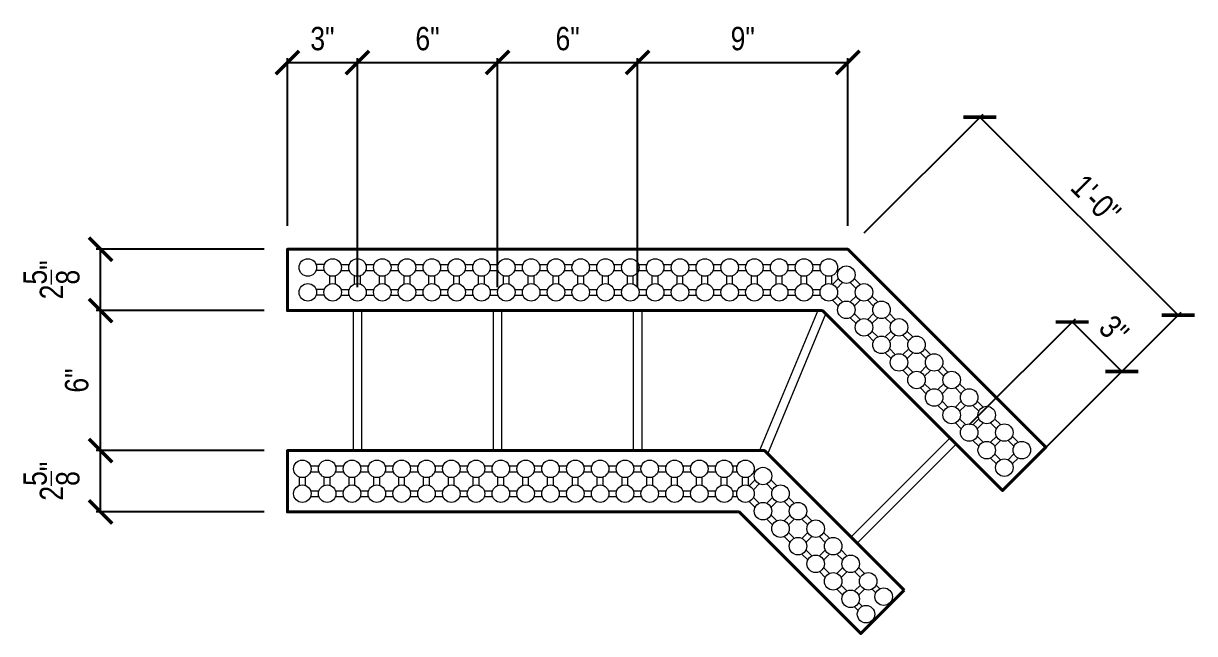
# Model space of a CAD drawing. Header units: inches. Extents: x 15.1 to 75.5, y 8 to 75.1.
# Drawn here: x 17.2 to 67.4, y 48.9 to 75.1 of the extents above; entities that cross this region are included whole.
import ezdxf

# ---------------------------------------------------------------- set-up
doc = ezdxf.new("R2010")
doc.units = ezdxf.units.IN
doc.header["$MEASUREMENT"] = 0
doc.layers.get('Defpoints').update_dxf_attribs({"color": 252})
for name, color, linetype, lineweight in [('1GB fine', 251, 'Continuous', 9), ('2GB med', 7, 'Continuous', 20), ('3GB heavy', 1, 'Continuous', 40), ('DIM', 3, 'Continuous', 13), ('GB Dim', 3, 'Continuous', 13)]:
    doc.layers.add(name, color=color, linetype=linetype, lineweight=lineweight)
doc.styles.add('ARCTEXT', font='arctext.shx', dxfattribs={"width": 0.85})
doc.dimstyles.new('ARCTEXT 1-1', dxfattribs={"dimscale": 0, "dimtxt": 1, "dimasz": 1, "dimexe": 0.1875, "dimexo": 1, "dimgap": 0.5, "dimtad": 1, "dimdec": 4, "dimzin": 3, "dimdsep": 46, "dimlunit": 4, "dimtxsty": 'ARCTEXT', "dimblk": 'ARCHTICK', "dimcen": 1, "dimclrd": 256, "dimclre": 256, "dimclrt": 256, "dimadec": 0, "dimazin": 0, "dimtfac": 1, "dimtdec": 4, "dimtofl": 0, "dimtmove": 2, "dimatfit": 3, "dimldrblk": 'arrow', "dimfxl": 0, "dimtolj": 1, "dimtzin": 0, "dimarcsym": 0})

# ---------------------------------------------------------------- blocks, each defined once
blk = doc.blocks.new('_ArchTick')
at = {"color": 0, "linetype": 'ByBlock', "const_width": 0.15}
blk.add_lwpolyline([(-0.5, -0.5), (0.5, 0.5)], dxfattribs=at)
blk = doc.blocks.new('*D31')
at = {"layer": 'Defpoints', "color": 0}
for p in [(31.541, 73.399), (28.541, 65.399), (31.541, 62.774)]:
    blk.add_point(p, dxfattribs=at)
at = {"layer": 'GB Dim', "lineweight": -2}
for p, q in [((28.541, 66.399), (28.541, 73.587)), ((28.541, 73.399), (31.541, 73.399)), ((31.541, 63.774), (31.541, 73.587))]:
    blk.add_line(p, q, dxfattribs=at)
at = {"layer": 'GB Dim', "lineweight": -2, "rotation": 180}
blk.add_blockref('_ArchTick', (28.541, 73.399), dxfattribs=at)
at = {"layer": 'GB Dim', "lineweight": -2}
blk.add_blockref('_ArchTick', (31.541, 73.399), dxfattribs=at)
at = {"layer": 'GB Dim', "insert": (30.041, 74.416), "char_height": 1, "attachment_point": 5, "style": 'ARCTEXT'}
blk.add_mtext('\\A1;3"', dxfattribs=at)
blk = doc.blocks.new('arrow')
at = {"layer": 'DIM'}
blk.add_hatch(color=253, dxfattribs=at).paths.add_polyline_path([(-2, 0.5), (-2, -0.5), (0, 0)])
at = {"layer": 'DIM', "lineweight": 9}
for points in [[(-2, 0.983), (-2, 0.5), (-2.469, 0.617)], [(0.374, 0.094), (0, 0)], [(0.374, -0.094), (0, 0)], [(-2, -0.983), (-2, -0.5), (-2.469, -0.617)]]:
    blk.add_lwpolyline(points, dxfattribs=at)
at = {"layer": 'DIM', "lineweight": 15}
blk.add_lwpolyline([(0, 0), (-2, -0.5), (-2, 0.5), (0, 0)], dxfattribs=at)
blk = doc.blocks.new('*D32')
at = {"layer": 'Defpoints', "color": 0}
for p in [(37.541, 73.399), (31.541, 62.774), (37.541, 62.774)]:
    blk.add_point(p, dxfattribs=at)
at = {"layer": 'GB Dim', "lineweight": -2}
for p, q in [((31.541, 63.774), (31.541, 73.587)), ((31.541, 73.399), (37.541, 73.399)), ((37.541, 63.774), (37.541, 73.587))]:
    blk.add_line(p, q, dxfattribs=at)
at = {"layer": 'GB Dim', "lineweight": -2, "rotation": 180}
blk.add_blockref('_ArchTick', (31.541, 73.399), dxfattribs=at)
at = {"layer": 'GB Dim', "lineweight": -2}
blk.add_blockref('_ArchTick', (37.541, 73.399), dxfattribs=at)
at = {"layer": 'GB Dim', "insert": (34.541, 74.416), "char_height": 1, "attachment_point": 5, "style": 'ARCTEXT'}
blk.add_mtext('\\A1;6"', dxfattribs=at)
blk = doc.blocks.new('*D33')
at = {"layer": 'Defpoints', "color": 0}
for p in [(43.541, 73.399), (37.541, 62.774), (43.541, 62.774)]:
    blk.add_point(p, dxfattribs=at)
at = {"layer": 'GB Dim', "lineweight": -2}
for p, q in [((37.541, 63.774), (37.541, 73.587)), ((37.541, 73.399), (43.541, 73.399)), ((43.541, 63.774), (43.541, 73.587))]:
    blk.add_line(p, q, dxfattribs=at)
at = {"layer": 'GB Dim', "lineweight": -2, "rotation": 180}
blk.add_blockref('_ArchTick', (37.541, 73.399), dxfattribs=at)
at = {"layer": 'GB Dim', "lineweight": -2}
blk.add_blockref('_ArchTick', (43.541, 73.399), dxfattribs=at)
at = {"layer": 'GB Dim', "insert": (40.541, 74.416), "char_height": 1, "attachment_point": 5, "style": 'ARCTEXT'}
blk.add_mtext('\\A1;6"', dxfattribs=at)
blk = doc.blocks.new('*D34')
at = {"layer": 'Defpoints', "color": 0}
for p in [(58.198, 71.056), (52.541, 65.399), (61.027, 56.914)]:
    blk.add_point(p, dxfattribs=at)
at = {"layer": 'GB Dim', "lineweight": -2}
for p, q in [((53.248, 66.106), (58.331, 71.189)), ((66.684, 62.571), (58.198, 71.056)), ((61.734, 57.621), (66.816, 62.703))]:
    blk.add_line(p, q, dxfattribs=at)
for p, rotation in [((58.198, 71.056), 134.9999999999984), ((66.684, 62.571), 314.9999999999984)]:
    blk.add_blockref('_ArchTick', p, dxfattribs=dict(at, rotation=rotation))
at = {"layer": 'GB Dim', "insert": (63.16, 67.533), "char_height": 1, "attachment_point": 5, "rotation": 315, "style": 'ARCTEXT'}
blk.add_mtext('\\A1;1\'-0"', dxfattribs=at)
blk = doc.blocks.new('*D35')
at = {"layer": 'Defpoints', "color": 0}
for p in [(52.541, 73.399), (52.541, 65.399), (43.541, 62.774)]:
    blk.add_point(p, dxfattribs=at)
at = {"layer": 'GB Dim', "lineweight": -2}
for p, q in [((43.541, 63.774), (43.541, 73.587)), ((43.541, 73.399), (52.541, 73.399)), ((52.541, 66.399), (52.541, 73.587))]:
    blk.add_line(p, q, dxfattribs=at)
at = {"layer": 'GB Dim', "lineweight": -2, "rotation": 180}
blk.add_blockref('_ArchTick', (43.541, 73.399), dxfattribs=at)
at = {"layer": 'GB Dim', "lineweight": -2}
blk.add_blockref('_ArchTick', (52.541, 73.399), dxfattribs=at)
at = {"layer": 'GB Dim', "insert": (48.041, 74.416), "char_height": 1, "attachment_point": 5, "style": 'ARCTEXT'}
blk.add_mtext('\\A1;9"', dxfattribs=at)
blk = doc.blocks.new('*D36')
at = {"layer": 'Defpoints', "color": 0}
for p in [(20.541, 56.774), (28.541, 56.774), (28.541, 54.149)]:
    blk.add_point(p, dxfattribs=at)
at = {"layer": 'GB Dim', "lineweight": -2}
for p, q in [((27.541, 56.774), (20.354, 56.774)), ((20.541, 54.149), (20.541, 56.774)), ((27.541, 54.149), (20.354, 54.149))]:
    blk.add_line(p, q, dxfattribs=at)
for p, rotation in [((20.541, 56.774), 90), ((20.541, 54.149), 270)]:
    blk.add_blockref('_ArchTick', p, dxfattribs=dict(at, rotation=rotation))
at = {"layer": 'GB Dim', "insert": (18.437, 55.462), "char_height": 1, "attachment_point": 5, "rotation": 90, "style": 'ARCTEXT'}
blk.add_mtext('\\A1;2{\\H1.000000x;\\S5/8;}"', dxfattribs=at)
blk = doc.blocks.new('*D37')
at = {"layer": 'Defpoints', "color": 0}
for p in [(20.541, 62.774), (28.541, 62.774), (28.541, 56.774)]:
    blk.add_point(p, dxfattribs=at)
at = {"layer": 'GB Dim', "lineweight": -2}
for p, q in [((27.541, 62.774), (20.354, 62.774)), ((20.541, 56.774), (20.541, 62.774)), ((27.541, 56.774), (20.354, 56.774))]:
    blk.add_line(p, q, dxfattribs=at)
for p, rotation in [((20.541, 62.774), 90), ((20.541, 56.774), 270)]:
    blk.add_blockref('_ArchTick', p, dxfattribs=dict(at, rotation=rotation))
at = {"layer": 'GB Dim', "insert": (19.524, 59.774), "char_height": 1, "attachment_point": 5, "rotation": 90, "style": 'ARCTEXT'}
blk.add_mtext('\\A1;6"', dxfattribs=at)
blk = doc.blocks.new('*D38')
at = {"layer": 'Defpoints', "color": 0}
for p in [(20.541, 65.399), (28.541, 65.399), (28.541, 62.774)]:
    blk.add_point(p, dxfattribs=at)
at = {"layer": 'GB Dim', "lineweight": -2}
for p, q in [((27.541, 65.399), (20.354, 65.399)), ((20.541, 62.774), (20.541, 65.399)), ((27.541, 62.774), (20.354, 62.774))]:
    blk.add_line(p, q, dxfattribs=at)
for p, rotation in [((20.541, 65.399), 90), ((20.541, 62.774), 270)]:
    blk.add_blockref('_ArchTick', p, dxfattribs=dict(at, rotation=rotation))
at = {"layer": 'GB Dim', "insert": (18.437, 64.087), "char_height": 1, "attachment_point": 5, "rotation": 90, "style": 'ARCTEXT'}
blk.add_mtext('\\A1;2{\\H1.000000x;\\S5/8;}"', dxfattribs=at)
blk = doc.blocks.new('*D39')
at = {"layer": 'Defpoints', "color": 0}
for p in [(62.154, 62.283), (57.049, 57.179), (59.171, 55.058)]:
    blk.add_point(p, dxfattribs=at)
at = {"layer": 'GB Dim', "lineweight": -2}
for p, q in [((57.756, 57.886), (62.286, 62.416)), ((64.275, 60.162), (62.154, 62.283)), ((59.878, 55.765), (64.408, 60.295))]:
    blk.add_line(p, q, dxfattribs=at)
for p, rotation in [((62.154, 62.283), 135.0000000000122), ((64.275, 60.162), 315.0000000000122)]:
    blk.add_blockref('_ArchTick', p, dxfattribs=dict(at, rotation=rotation))
at = {"layer": 'GB Dim', "insert": (63.934, 61.942), "char_height": 1, "attachment_point": 5, "rotation": 315, "style": 'ARCTEXT'}
blk.add_mtext('\\A1;3"', dxfattribs=at)

msp = doc.modelspace()

# ---------------------------------------------------------------- linework, layer by layer
at = {"layer": '1GB fine'}
for p, q in [((30.12508, 64.74209), (29.7702, 64.74209)), ((30.8327, 64.74209), (31.18758, 64.74209)), ((31.8952, 64.74209), (32.25008, 64.74209)), ((32.9577, 64.74209), (33.31258, 64.74209)), ((34.0202, 64.74209), (34.37508, 64.74209)), ((35.0827, 64.74209), (35.43758, 64.74209)), ((36.1452, 64.74209), (36.50008, 64.74209)), ((37.2077, 64.74209), (37.56258, 64.74209)), ((38.2702, 64.74209), (38.62508, 64.74209)), ((39.3327, 64.74209), (39.68758, 64.74209)), ((40.3952, 64.74209), (40.75008, 64.74209)), ((41.4577, 64.74209), (41.81258, 64.74209)), ((42.5202, 64.74209), (42.87508, 64.74209)), ((43.5827, 64.74209), (43.93758, 64.74209)), ((44.6452, 64.74209), (45.00008, 64.74209)), ((45.7077, 64.74209), (46.06258, 64.74209)), ((46.7702, 64.74209), (47.12508, 64.74209)), ((47.8327, 64.74209), (48.18758, 64.74209)), ((48.8952, 64.74209), (49.25008, 64.74209)), ((49.9577, 64.74209), (50.31258, 64.74209)), ((51.0202, 64.74209), (51.37508, 64.74209)), ((30.12585, 64.49136), (29.76942, 64.49136)), ((30.35462, 63.90913), (30.35462, 64.26401)), ((30.60535, 63.90835), (30.60535, 64.26478)), ((30.83192, 64.49136), (31.18835, 64.49136)), ((31.41712, 63.90913), (31.41712, 64.26401)), ((31.66785, 63.90835), (31.66785, 64.26478)), ((31.89442, 64.49136), (32.25085, 64.49136)), ((32.47962, 63.90913), (32.47962, 64.26401)), ((32.73035, 63.90835), (32.73035, 64.26478)), ((32.95692, 64.49136), (33.31335, 64.49136)), ((33.54212, 63.90913), (33.54212, 64.26401)), ((33.79285, 63.90835), (33.79285, 64.26478)), ((34.01942, 64.49136), (34.37585, 64.49136)), ((34.60462, 63.90913), (34.60462, 64.26401)), ((34.85535, 63.90835), (34.85535, 64.26478)), ((35.08192, 64.49136), (35.43835, 64.49136)), ((35.66712, 63.90913), (35.66712, 64.26401)), ((35.91785, 63.90835), (35.91785, 64.26478)), ((36.14442, 64.49136), (36.50085, 64.49136)), ((36.72962, 63.90913), (36.72962, 64.26401)), ((36.98035, 63.90835), (36.98035, 64.26478)), ((37.20692, 64.49136), (37.56335, 64.49136)), ((37.79212, 63.90913), (37.79212, 64.26401)), ((38.04285, 63.90835), (38.04285, 64.26478)), ((38.26942, 64.49136), (38.62585, 64.49136)), ((38.85462, 63.90913), (38.85462, 64.26401)), ((39.10535, 63.90835), (39.10535, 64.26478)), ((39.33192, 64.49136), (39.68835, 64.49136)), ((39.91712, 63.90913), (39.91712, 64.26401)), ((40.16785, 63.90835), (40.16785, 64.26478)), ((40.39442, 64.49136), (40.75085, 64.49136)), ((40.97962, 63.90913), (40.97962, 64.26401)), ((41.23035, 63.90835), (41.23035, 64.26478)), ((41.45692, 64.49136), (41.81335, 64.49136)), ((42.04212, 63.90913), (42.04212, 64.26401)), ((42.29285, 63.90835), (42.29285, 64.26478)), ((42.51942, 64.49136), (42.87585, 64.49136)), ((43.10462, 63.90913), (43.10462, 64.26401)), ((43.35535, 63.90835), (43.35535, 64.26478)), ((43.58192, 64.49136), (43.93835, 64.49136)), ((44.16712, 63.90913), (44.16712, 64.26401)), ((44.41785, 63.90835), (44.41785, 64.26478)), ((44.64442, 64.49136), (45.00085, 64.49136)), ((45.22962, 63.90913), (45.22962, 64.26401)), ((45.48035, 63.90835), (45.48035, 64.26478)), ((45.70692, 64.49136), (46.06335, 64.49136)), ((46.29212, 63.90913), (46.29212, 64.26401)), ((46.54285, 63.90835), (46.54285, 64.26478)), ((46.76942, 64.49136), (47.12585, 64.49136)), ((47.35462, 63.90913), (47.35462, 64.26401)), ((47.60535, 63.90835), (47.60535, 64.26478)), ((47.83192, 64.49136), (48.18835, 64.49136)), ((48.41712, 63.90913), (48.41712, 64.26401)), ((48.66785, 63.90835), (48.66785, 64.26478)), ((48.89442, 64.49136), (49.25085, 64.49136)), ((49.47962, 63.90913), (49.47962, 64.26401)), ((49.73035, 63.90835), (49.73035, 64.26478)), ((49.95692, 64.49136), (50.31335, 64.49136)), ((50.54212, 63.90913), (50.54212, 64.26401)), ((50.79285, 63.90835), (50.79285, 64.26478)), ((51.01942, 64.49136), (51.37585, 64.49136)), ((51.60462, 63.90913), (51.60462, 64.26401)), ((51.85535, 63.90835), (51.85535, 64.26478)), ((51.8912, 63.89337), (52.14213, 64.14431)), ((52.06794, 63.71553), (52.31998, 63.96756)), ((52.89343, 63.71763), (52.6425, 63.96856)), ((53.07128, 63.89437), (52.81924, 64.14641)), ((30.12585, 63.42886), (29.76942, 63.42886)), ((30.12508, 63.67959), (29.7702, 63.67959)), ((30.83192, 63.42886), (31.18835, 63.42886)), ((30.8327, 63.67959), (31.18758, 63.67959)), ((31.89442, 63.42886), (32.25085, 63.42886)), ((31.8952, 63.67959), (32.25008, 63.67959)), ((32.95692, 63.42886), (33.31335, 63.42886)), ((32.9577, 63.67959), (33.31258, 63.67959)), ((34.01942, 63.42886), (34.37585, 63.42886)), ((34.0202, 63.67959), (34.37508, 63.67959)), ((35.08192, 63.42886), (35.43835, 63.42886)), ((35.0827, 63.67959), (35.43758, 63.67959)), ((36.14442, 63.42886), (36.50085, 63.42886)), ((36.1452, 63.67959), (36.50008, 63.67959)), ((37.20692, 63.42886), (37.56335, 63.42886)), ((37.2077, 63.67959), (37.56258, 63.67959)), ((38.26942, 63.42886), (38.62585, 63.42886)), ((38.2702, 63.67959), (38.62508, 63.67959)), ((39.33192, 63.42886), (39.68835, 63.42886)), ((39.3327, 63.67959), (39.68758, 63.67959)), ((40.39442, 63.42886), (40.75085, 63.42886)), ((40.3952, 63.67959), (40.75008, 63.67959)), ((41.45692, 63.42886), (41.81335, 63.42886)), ((41.4577, 63.67959), (41.81258, 63.67959)), ((42.51942, 63.42886), (42.87585, 63.42886)), ((42.5202, 63.67959), (42.87508, 63.67959)), ((43.58192, 63.42886), (43.93835, 63.42886)), ((43.5827, 63.67959), (43.93758, 63.67959)), ((44.64442, 63.42886), (45.00085, 63.42886)), ((44.6452, 63.67959), (45.00008, 63.67959)), ((45.70692, 63.42886), (46.06335, 63.42886)), ((45.7077, 63.67959), (46.06258, 63.67959)), ((46.76942, 63.42886), (47.12585, 63.42886)), ((46.7702, 63.67959), (47.12508, 63.67959)), ((47.83192, 63.42886), (48.18835, 63.42886)), ((47.8327, 63.67959), (48.18758, 63.67959)), ((48.89442, 63.42886), (49.25085, 63.42886)), ((48.8952, 63.67959), (49.25008, 63.67959)), ((49.95692, 63.42886), (50.31335, 63.42886)), ((49.9577, 63.67959), (50.31258, 63.67959)), ((51.01942, 63.42886), (51.37585, 63.42886)), ((51.0202, 63.67959), (51.37508, 63.67959)), ((52.14213, 62.96633), (51.8912, 63.21726)), ((52.31998, 63.14307), (52.06794, 63.3951)), ((52.6425, 63.14207), (52.89344, 63.39301)), ((52.81924, 62.96423), (53.07128, 63.21626)), ((53.64474, 62.96633), (53.3938, 63.21726)), ((53.82258, 63.14307), (53.57054, 63.3951)), ((52.89343, 62.21502), (52.6425, 62.46596)), ((53.07128, 62.39177), (52.81924, 62.6438)), ((53.3938, 62.39077), (53.64474, 62.64171)), ((53.57054, 62.21293), (53.82258, 62.46496)), ((54.39604, 62.21502), (54.1451, 62.46596)), ((54.57388, 62.39177), (54.32184, 62.6438)), ((53.64474, 61.46372), (53.3938, 61.71466)), ((53.82258, 61.64047), (53.57054, 61.8925)), ((54.1451, 61.63947), (54.39604, 61.89041)), ((54.32184, 61.46163), (54.57388, 61.71366)), ((55.14734, 61.46372), (54.8964, 61.71466)), ((55.32518, 61.64047), (55.07314, 61.8925)), ((54.39604, 60.71242), (54.1451, 60.96336)), ((54.57388, 60.88917), (54.32184, 61.1412)), ((54.8964, 60.88817), (55.14734, 61.1391)), ((55.07314, 60.71033), (55.32518, 60.96236)), ((55.89864, 60.71242), (55.6477, 60.96336)), ((56.07648, 60.88917), (55.82444, 61.1412)), ((55.14734, 59.96112), (54.8964, 60.21206)), ((55.32518, 60.13787), (55.07314, 60.3899)), ((55.6477, 60.13687), (55.89864, 60.3878)), ((55.82445, 59.95902), (56.07648, 60.21106)), ((56.64994, 59.96112), (56.399, 60.21206)), ((56.82778, 60.13787), (56.57575, 60.3899)), ((55.89864, 59.20982), (55.6477, 59.46076)), ((56.07648, 59.38656), (55.82444, 59.6386)), ((56.399, 59.38557), (56.64994, 59.6365)), ((56.57575, 59.20772), (56.82778, 59.45976)), ((57.40124, 59.20982), (57.1503, 59.46076)), ((57.57908, 59.38656), (57.32705, 59.6386)), ((56.64994, 58.45852), (56.399, 58.70946)), ((56.82778, 58.63526), (56.57575, 58.8873)), ((57.1503, 58.63426), (57.40124, 58.8852)), ((57.32705, 58.45642), (57.57908, 58.70846)), ((58.15254, 58.45852), (57.9016, 58.70946)), ((58.33038, 58.63526), (58.07835, 58.8873)), ((57.40124, 57.70722), (57.1503, 57.95816)), ((57.57908, 57.88396), (57.32705, 58.136)), ((57.9016, 57.88296), (58.15254, 58.1339)), ((58.07835, 57.70512), (58.33038, 57.95716)), ((58.90384, 57.70722), (58.6529, 57.95816)), ((59.08168, 57.88396), (58.82965, 58.136)), ((58.15254, 56.95592), (57.9016, 57.20686)), ((58.33038, 57.13266), (58.07835, 57.3847)), ((58.65291, 57.13166), (58.90384, 57.3826)), ((58.82965, 56.95382), (59.08169, 57.20586)), ((59.65514, 56.95592), (59.40421, 57.20686)), ((59.83298, 57.13266), (59.58095, 57.3847)), ((58.90384, 56.20462), (58.6529, 56.45555)), ((59.08168, 56.38136), (58.82965, 56.6334)), ((59.40421, 56.38036), (59.65514, 56.6313)), ((59.58095, 56.20252), (59.83299, 56.45456)), ((29.53716, 55.86636), (29.8936, 55.86636)), ((29.53794, 56.11709), (29.89282, 56.11709)), ((30.59966, 55.86636), (30.9561, 55.86636)), ((30.60044, 56.11709), (30.95532, 56.11709)), ((31.66216, 55.86636), (32.0186, 55.86636)), ((31.66294, 56.11709), (32.01782, 56.11709)), ((32.72466, 55.86636), (33.0811, 55.86636)), ((32.72544, 56.11709), (33.08032, 56.11709)), ((33.78716, 55.86636), (34.1436, 55.86636)), ((33.78794, 56.11709), (34.14282, 56.11709)), ((34.84966, 55.86636), (35.2061, 55.86636)), ((34.85044, 56.11709), (35.20532, 56.11709)), ((35.91216, 55.86636), (36.2686, 55.86636)), ((35.91294, 56.11709), (36.26782, 56.11709)), ((36.97466, 55.86636), (37.3311, 55.86636)), ((36.97544, 56.11709), (37.33032, 56.11709)), ((38.03716, 55.86636), (38.3936, 55.86636)), ((38.03794, 56.11709), (38.39282, 56.11709)), ((39.09966, 55.86636), (39.4561, 55.86636)), ((39.10044, 56.11709), (39.45532, 56.11709)), ((40.16216, 55.86636), (40.5186, 55.86636)), ((40.16294, 56.11709), (40.51782, 56.11709)), ((41.22466, 55.86636), (41.5811, 55.86636)), ((41.22544, 56.11709), (41.58032, 56.11709)), ((42.28716, 55.86636), (42.6436, 55.86636)), ((42.28794, 56.11709), (42.64282, 56.11709)), ((43.34966, 55.86636), (43.7061, 55.86636)), ((43.35044, 56.11709), (43.70532, 56.11709)), ((44.41216, 55.86636), (44.7686, 55.86636)), ((44.41294, 56.11709), (44.76782, 56.11709)), ((45.47466, 55.86636), (45.8311, 55.86636)), ((45.47544, 56.11709), (45.83032, 56.11709)), ((46.53716, 55.86636), (46.8936, 55.86636)), ((46.53794, 56.11709), (46.89282, 56.11709)), ((47.59966, 55.86636), (47.80326, 55.86636)), ((47.60044, 56.11709), (47.80248, 56.11709)), ((29.05986, 55.28413), (29.05986, 55.63901)), ((29.31059, 55.28335), (29.31059, 55.63978)), ((30.12236, 55.28413), (30.12236, 55.63901)), ((30.37309, 55.28335), (30.37309, 55.63978)), ((31.18486, 55.28413), (31.18486, 55.63901)), ((31.43559, 55.28335), (31.43559, 55.63978)), ((32.24736, 55.28413), (32.24736, 55.63901)), ((32.49809, 55.28335), (32.49809, 55.63978)), ((33.30986, 55.28413), (33.30986, 55.63901)), ((33.56059, 55.28335), (33.56059, 55.63978)), ((34.37236, 55.28413), (34.37236, 55.63901)), ((34.62309, 55.28335), (34.62309, 55.63978)), ((35.43486, 55.28413), (35.43486, 55.63901)), ((35.68559, 55.28335), (35.68559, 55.63978)), ((36.49736, 55.28413), (36.49736, 55.63901)), ((36.74809, 55.28335), (36.74809, 55.63978)), ((37.55986, 55.28413), (37.55986, 55.63901)), ((37.81059, 55.28335), (37.81059, 55.63978)), ((38.62236, 55.28413), (38.62236, 55.63901)), ((38.87309, 55.28335), (38.87309, 55.63978)), ((39.68486, 55.28413), (39.68486, 55.63901)), ((39.93559, 55.28335), (39.93559, 55.63978)), ((40.74736, 55.28413), (40.74736, 55.63901)), ((40.99809, 55.28335), (40.99809, 55.63978)), ((41.80986, 55.28413), (41.80986, 55.63901)), ((42.06059, 55.28335), (42.06059, 55.63978)), ((42.87236, 55.28413), (42.87236, 55.63901)), ((43.12309, 55.28335), (43.12309, 55.63978)), ((43.93486, 55.28413), (43.93486, 55.63901)), ((44.18559, 55.28335), (44.18559, 55.63978)), ((44.99736, 55.28413), (44.99736, 55.63901)), ((45.24809, 55.28335), (45.24809, 55.63978)), ((46.05986, 55.28413), (46.05986, 55.63901)), ((46.31059, 55.28335), (46.31059, 55.63978)), ((47.12236, 55.28413), (47.12236, 55.63901)), ((47.37309, 55.28335), (47.37309, 55.63978)), ((48.03202, 55.28413), (48.03202, 55.63901)), ((48.28275, 55.28335), (48.28275, 55.63978)), ((48.31861, 55.26837), (48.56954, 55.51931)), ((48.49535, 55.09053), (48.74738, 55.34256)), ((49.32084, 55.09263), (49.0699, 55.34356)), ((49.49868, 55.26937), (49.24665, 55.52141)), ((29.53716, 54.80386), (29.8936, 54.80386)), ((29.53794, 55.05459), (29.89282, 55.05459)), ((30.59966, 54.80386), (30.9561, 54.80386)), ((30.60044, 55.05459), (30.95532, 55.05459)), ((31.66216, 54.80386), (32.0186, 54.80386)), ((31.66294, 55.05459), (32.01782, 55.05459)), ((32.72466, 54.80386), (33.0811, 54.80386)), ((32.72544, 55.05459), (33.08032, 55.05459)), ((33.78716, 54.80386), (34.1436, 54.80386)), ((33.78794, 55.05459), (34.14282, 55.05459)), ((34.84966, 54.80386), (35.2061, 54.80386)), ((34.85044, 55.05459), (35.20532, 55.05459)), ((35.91216, 54.80386), (36.2686, 54.80386)), ((35.91294, 55.05459), (36.26782, 55.05459)), ((36.97466, 54.80386), (37.3311, 54.80386)), ((36.97544, 55.05459), (37.33032, 55.05459)), ((38.03716, 54.80386), (38.3936, 54.80386)), ((38.03794, 55.05459), (38.39282, 55.05459)), ((39.09966, 54.80386), (39.4561, 54.80386)), ((39.10044, 55.05459), (39.45532, 55.05459)), ((40.16216, 54.80386), (40.5186, 54.80386)), ((40.16294, 55.05459), (40.51782, 55.05459)), ((41.22466, 54.80386), (41.5811, 54.80386)), ((41.22544, 55.05459), (41.58032, 55.05459)), ((42.28716, 54.80386), (42.6436, 54.80386)), ((42.28794, 55.05459), (42.64282, 55.05459)), ((43.34966, 54.80386), (43.7061, 54.80386)), ((43.35044, 55.05459), (43.70532, 55.05459)), ((44.41216, 54.80386), (44.7686, 54.80386)), ((44.41294, 55.05459), (44.76782, 55.05459)), ((45.47466, 54.80386), (45.8311, 54.80386)), ((45.47544, 55.05459), (45.83032, 55.05459)), ((46.53716, 54.80386), (46.8936, 54.80386)), ((46.53794, 55.05459), (46.89282, 55.05459)), ((47.59966, 54.80386), (47.80326, 54.80386)), ((47.60044, 55.05459), (47.80248, 55.05459)), ((48.74738, 54.51807), (48.49535, 54.7701)), ((49.06991, 54.51707), (49.32084, 54.76801)), ((50.24999, 54.51807), (49.99795, 54.7701)), ((48.56954, 54.34133), (48.3186, 54.59226)), ((49.24665, 54.33923), (49.49869, 54.59126)), ((50.07214, 54.34133), (49.82121, 54.59226)), ((49.32084, 53.59002), (49.0699, 53.84096)), ((49.49868, 53.76677), (49.24665, 54.0188)), ((49.82121, 53.76577), (50.07214, 54.01671)), ((49.99795, 53.58793), (50.24999, 53.83996)), ((50.82344, 53.59002), (50.57251, 53.84096)), ((51.00129, 53.76677), (50.74925, 54.0188)), ((50.24999, 53.01547), (49.99795, 53.2675)), ((50.57251, 53.01447), (50.82345, 53.26541)), ((51.75259, 53.01547), (51.50055, 53.2675)), ((50.07214, 52.83872), (49.82121, 53.08966)), ((50.74925, 52.83663), (51.00129, 53.08866)), ((51.57475, 52.83872), (51.32381, 53.08966)), ((50.82344, 52.08742), (50.57251, 52.33836)), ((51.00129, 52.26417), (50.74925, 52.5162)), ((51.32381, 52.26317), (51.57475, 52.5141)), ((51.50055, 52.08533), (51.75259, 52.33736)), ((52.32605, 52.08742), (52.07511, 52.33836)), ((52.50389, 52.26417), (52.25185, 52.5162)), ((51.75259, 51.51287), (51.50055, 51.7649)), ((52.07511, 51.51187), (52.32605, 51.7628)), ((53.25519, 51.51287), (53.00315, 51.7649)), ((51.57475, 51.33612), (51.32381, 51.58706)), ((52.25185, 51.33402), (52.50389, 51.58606)), ((53.07735, 51.33612), (52.82641, 51.58706)), ((52.32605, 50.58482), (52.07511, 50.83576)), ((52.50389, 50.76156), (52.25185, 51.0136)), ((52.82641, 50.76057), (53.07735, 51.0115)), ((53.00315, 50.58272), (53.25519, 50.83476)), ((53.73592, 50.67755), (53.57771, 50.83576)), ((53.91376, 50.85429), (53.75445, 51.0136)), ((53.16246, 50.10299), (53.00315, 50.2623)), ((52.98462, 49.92625), (52.82641, 50.08446))]:
    msp.add_line(p, q, dxfattribs=at)
for centre in [(29.41639, 64.61782), (30.47889, 64.61782), (31.54139, 64.61782), (32.60389, 64.61782), (33.66639, 64.61782), (34.72889, 64.61782), (35.79139, 64.61782), (36.85389, 64.61782), (37.91639, 64.61782), (38.97889, 64.61782), (40.04139, 64.61782), (41.10389, 64.61782), (42.16639, 64.61782), (43.22889, 64.61782), (44.29139, 64.61782), (45.35389, 64.61782), (46.41639, 64.61782), (47.47889, 64.61782), (48.54139, 64.61782), (49.60389, 64.61782), (50.66639, 64.61782), (51.72889, 64.61782), (52.48019, 64.30662), (29.41639, 63.55532), (30.47889, 63.55532), (31.54139, 63.55532), (32.60389, 63.55532), (33.66639, 63.55532), (34.72889, 63.55532), (35.79139, 63.55532), (36.85389, 63.55532), (37.91639, 63.55532), (38.97889, 63.55532), (40.04139, 63.55532), (41.10389, 63.55532), (42.16639, 63.55532), (43.22889, 63.55532), (44.29139, 63.55532), (45.35389, 63.55532), (46.41639, 63.55532), (47.47889, 63.55532), (48.54139, 63.55532), (49.60389, 63.55532), (50.66639, 63.55532), (51.72889, 63.55532), (53.23149, 63.55532), (52.48019, 62.80402), (53.98279, 62.80402), (53.23149, 62.05272), (54.73409, 62.05272), (53.98279, 61.30141), (55.48539, 61.30141), (55.48539, 61.30141), (54.73409, 60.55011), (56.23669, 60.55011), (55.48539, 59.79881), (56.98799, 59.79881), (56.23669, 59.04751), (57.73929, 59.04751), (56.98799, 58.29621), (58.4906, 58.29621), (58.4906, 58.29621), (57.73929, 57.54491), (59.2419, 57.54491), (58.4906, 56.79361), (59.9932, 56.79361), (29.18413, 55.99282), (30.24663, 55.99282), (31.30913, 55.99282), (32.37163, 55.99282), (33.43413, 55.99282), (34.49663, 55.99282), (35.55913, 55.99282), (36.62163, 55.99282), (37.68413, 55.99282), (38.74663, 55.99282), (39.80913, 55.99282), (40.87163, 55.99282), (41.93413, 55.99282), (42.99663, 55.99282), (44.05913, 55.99282), (45.12163, 55.99282), (46.18413, 55.99282), (47.24663, 55.99282), (48.1563, 55.99282), (59.2419, 56.04231), (48.9076, 55.68162), (29.18413, 54.93032), (30.24663, 54.93032), (31.30913, 54.93032), (32.37163, 54.93032), (33.43413, 54.93032), (34.49663, 54.93032), (35.55913, 54.93032), (36.62163, 54.93032), (37.68413, 54.93032), (38.74663, 54.93032), (39.80913, 54.93032), (40.87163, 54.93032), (41.93413, 54.93032), (42.99663, 54.93032), (44.05913, 54.93032), (45.12163, 54.93032), (46.18413, 54.93032), (47.24663, 54.93032), (48.1563, 54.93032), (49.6589, 54.93032), (48.9076, 54.17902), (50.4102, 54.17902), (49.6589, 53.42772), (51.1615, 53.42772), (50.4102, 52.67641), (51.9128, 52.67641), (51.9128, 52.67641), (51.1615, 51.92511), (52.6641, 51.92511), (51.9128, 51.17381), (53.4154, 51.17381), (52.6641, 50.42251), (54.07398, 50.51524), (53.32267, 49.76394)]:
    msp.add_circle(centre, 0.375, dxfattribs=at)
at = {"layer": '2GB med', "color": 6}
for points in [[(31.35389, 56.77407), (31.72889, 56.77407), (31.72889, 62.77407), (31.35389, 62.77407)], [(37.35389, 56.77407), (37.72889, 56.77407), (37.72889, 62.77407), (37.35389, 62.77407)], [(43.35389, 56.77407), (43.72889, 56.77407), (43.72889, 62.77407), (43.35389, 62.77407)], [(52.67397, 53.06889), (52.93913, 52.80373), (57.18178, 57.04637), (56.91661, 57.31153)]]:
    msp.add_lwpolyline(points, close=True, dxfattribs=at)
for points in [[(51.25113, 62.77407), (48.76585, 56.77407)], [(49.1123, 56.63056), (51.59758, 62.63056)]]:
    msp.add_lwpolyline(points, dxfattribs=at)
at = {"layer": '3GB heavy', "color": 1}
for points in [[(51.45408, 62.77407), (59.17051, 55.05763), (61.02667, 56.91379), (52.54139, 65.39907), (28.54139, 65.39907), (28.54139, 62.77407), (51.45408, 62.77407)], [(54.95255, 50.79031), (48.9688, 56.77407), (28.54139, 56.77407), (28.54139, 54.14907), (47.88148, 54.14907), (53.0964, 48.93415), (54.95255, 50.79031)]]:
    msp.add_lwpolyline(points, dxfattribs=at)

# ---------------------------------------------------------------- dimensions: what is measured, and where the dimension line sits
at = {"layer": 'GB Dim'}
for base, p1, p2, picture, middle in [((31.54139, 73.39907), (28.54139, 65.39907), (31.54139, 62.77407), '*D31', (30.04139, 74.41631)), ((37.54139, 73.39907), (31.54139, 62.77407), (37.54139, 62.77407), '*D32', (34.54139, 74.41631)), ((43.54139, 73.39907), (37.54139, 62.77407), (43.54139, 62.77407), '*D33', (40.54139, 74.41631)), ((52.54139, 73.39907), (43.54139, 62.77407), (52.54139, 65.39907), '*D35', (48.04139, 74.41631))]:
    dim = msp.add_linear_dim(base=base, p1=p1, p2=p2, dimstyle='ARCTEXT 1-1', override={"dimscale": 1}, dxfattribs=at)
    dim.commit()
    dim.dimension.update_dxf_attribs({"geometry": picture, "text_midpoint": middle})
for p1, p2, distance, picture, middle in [((61.02667, 56.91379), (52.54139, 65.39907), -8, '*D34', (63.16018, 67.53258)), ((59.17051, 55.05763), (57.04919, 57.17895), -7.21875, '*D39', (63.93358, 61.94202))]:
    dim = msp.add_aligned_dim(p1=p1, p2=p2, distance=distance, dimstyle='ARCTEXT 1-1', override={"dimscale": 1}, dxfattribs=at)
    dim.commit()
    dim.dimension.update_dxf_attribs({"geometry": picture, "text_midpoint": middle})
for base, p1, p2, picture, middle in [((20.54139, 65.39907), (28.54139, 62.77407), (28.54139, 65.39907), '*D38', (18.43722, 64.08657)), ((20.54139, 62.77407), (28.54139, 56.77407), (28.54139, 62.77407), '*D37', (19.52415, 59.77407)), ((20.54139, 56.77407), (28.54139, 54.14907), (28.54139, 56.77407), '*D36', (18.43722, 55.46157))]:
    dim = msp.add_linear_dim(base=base, p1=p1, p2=p2, angle=270, dimstyle='ARCTEXT 1-1', override={"dimscale": 1}, dxfattribs=at)
    dim.commit()
    dim.dimension.update_dxf_attribs({"geometry": picture, "text_midpoint": middle})

doc.saveas('drawing.dxf')
